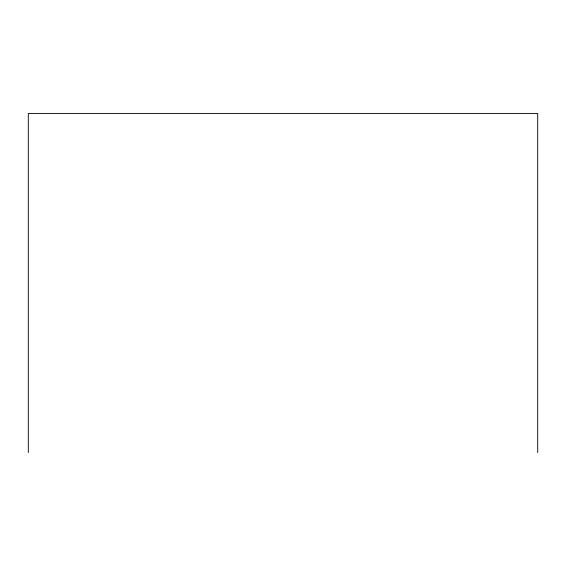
<?xml version="1.0" encoding="UTF-8"?>
<svg xmlns="http://www.w3.org/2000/svg" width="566" height="566" viewBox="0 0 566 566"><rect width="100%" height="100%" fill="white"/><g stroke="black" fill="none" stroke-linecap="round" stroke-linejoin="round"><path stroke-width="0.85" d="M537.7 452.559L537.7 113.441L28.3 113.441L28.3 452.559"/></g></svg>
